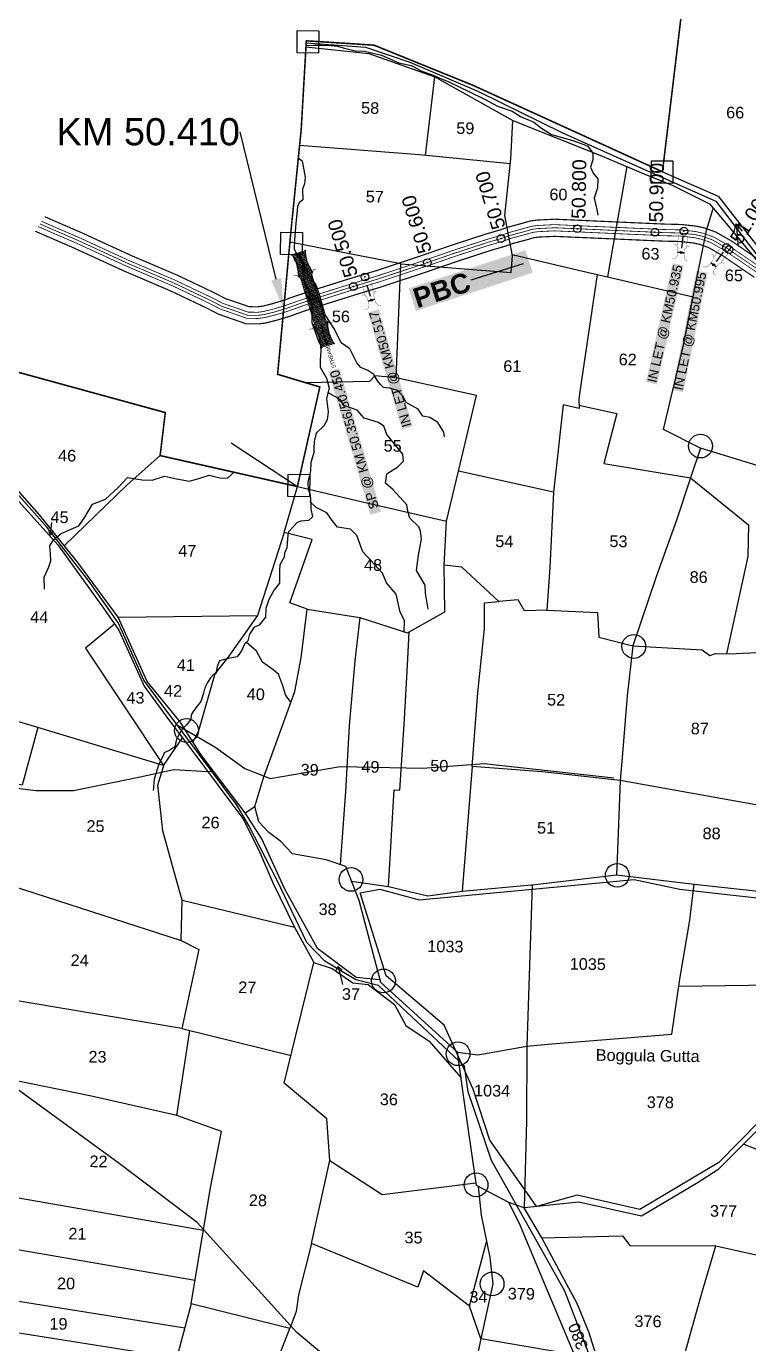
# Model space of a CAD drawing. Header units: inches. Extents: x 207447 to 213485, y 1587092 to 1593817.
# Drawn here: x 209547 to 210477, y 1591252 to 1592949 of the extents above; entities that cross this region are included whole.
import ezdxf
from ezdxf import colors
from ezdxf.entities.mleader import LeaderData, LeaderLine
from ezdxf.enums import TextEntityAlignment as Align
from ezdxf.math import Vec2, Vec3

# ---------------------------------------------------------------- set-up
doc = ezdxf.new("R2010")
doc.units = ezdxf.units.IN
doc.header["$LTSCALE"] = 15
doc.header["$MEASUREMENT"] = 0
doc.header["$PDMODE"] = 32
doc.header["$PDSIZE"] = 10
doc.linetypes.add('HIDDEN2', pattern=[0.1875, 0.125, -0.0625])
for name, color, linetype in [('BOUNDRY STONES', 240, 'Continuous'), ('CANAL1', 7, 'Continuous'), ('CSMark', 72, 'Continuous'), ('PAPER SIZE', 5, 'Continuous'), ('PLOTS', 7, 'Continuous'), ('PLOTS NO', 7, 'Continuous'), ('ROADS', 1, 'Continuous'), ('STREAMS', 4, 'Continuous'), ('STRUCTURE', 5, 'Continuous'), ('text2', 7, 'Continuous'), ('VILLAGE BOUNDRY', 5, 'Continuous'), ('VILLAGE STONES', 240, 'Continuous')]:
    doc.layers.add(name, color=color, linetype=linetype)
doc.styles.get("Standard").update_dxf_attribs({"font": 'arial.ttf'})
doc.dimstyles.get("Standard").update_dxf_attribs({"dimtxt": 0.18, "dimasz": 0.18, "dimexe": 0.18, "dimexo": 0.0625, "dimgap": 0.09, "dimtad": 0, "dimtih": 1, "dimtoh": 1, "dimdec": 4, "dimzin": 0, "dimdsep": 46, "dimtxsty": 'Standard', "dimcen": 0.09, "dimadec": 0, "dimazin": 0, "dimtfac": 1, "dimtdec": 4, "dimtofl": 0, "dimtmove": 0, "dimatfit": 3, "dimfxl": 1, "dimtolj": 1, "dimtzin": 0, "dimarcsym": 0})

# ---------------------------------------------------------------- blocks, each defined once
blk = doc.blocks.new('OT')
at = {"layer": 'STRUCTURE', "color": 190}
for points, const_width in [([(769775.2, 1706601.8), (769775.2, 1706597.8), (769769.2, 1706593.8), (769761.8, 1706593.8), (769754.4, 1706593.8), (769748.4, 1706597.8), (769748.4, 1706601.8)], 0.5), ([(769751.4, 1706595.8), (769729.4, 1706595.8)], 0.5), ([(769751.4, 1706579), (769729.4, 1706579)], 0.5), ([(769748.4, 1706573), (769748.4, 1706577), (769754.4, 1706581), (769761.8, 1706581), (769761.8, 1706581), (769761.8, 1706581), (769769.2, 1706581), (769775.2, 1706577), (769775.2, 1706573)], 0.5), ([(769761.8, 1706593.8), (769761.8, 1706581)], 2.5)]:
    blk.add_lwpolyline(points, dxfattribs=dict(at, const_width=const_width))
at = {"layer": 'STRUCTURE', "color": 0}
blk.add_circle((769761.8, 1706587.4), 1.87, dxfattribs=at)
blk.add_leader([(769732.6, 1706587.4), (769753.8, 1706587.4)], dimstyle='Standard', override={"dimasz": 10, "dimgap": 0.09, "dimtad": 0}, dxfattribs=at)
blk = doc.blocks.new('SP')
at = {"layer": 'STRUCTURE'}
h = blk.add_hatch(dxfattribs=at)
h.set_pattern_fill('DASH', color=256, scale=8, style=0)
edge = h.paths.add_edge_path()
edge.add_spline(control_points=[(769825.7, 1706742.1), (769825.3, 1706741.8), (769823.8, 1706740.8), (769820.9, 1706740.3), (769817, 1706739.7), (769811.4, 1706738.9), (769804, 1706739.7), (769798.4, 1706741), (769795.6, 1706741.6)], knot_values=[0, 0, 0, 0, 1.613557, 5.24513, 8.624976, 13.470124, 22.190216, 30.746377, 30.746377, 30.746377, 30.746377], degree=3, periodic=0)
edge.add_line((769795.6, 1706741.6), (769792.6, 1706739.6))
edge.add_line((769792.6, 1706739.6), (769732.6, 1706739.6))
edge.add_line((769732.6, 1706739.6), (769729.6, 1706741.6))
edge.add_spline(control_points=[(769729.6, 1706741.6), (769726.9, 1706740.9), (769721.3, 1706739.5), (769713.9, 1706738.5), (769708.3, 1706739.1), (769704.4, 1706739.6), (769701.5, 1706740), (769700, 1706741), (769699.5, 1706741.3)], knot_values=[0, 0, 0, 0, 8.556161, 17.276253, 22.121402, 25.501247, 29.13282, 30.746377, 30.746377, 30.746377, 30.746377], degree=3, periodic=0)
edge.add_line((769699.5, 1706741.3), (769699.5, 1706722.1))
edge.add_spline(control_points=[(769699.5, 1706722.1), (769700, 1706722.4), (769701.4, 1706723.4), (769704.3, 1706724), (769708.2, 1706724.5), (769713.8, 1706725.3), (769721.2, 1706724.5), (769726.8, 1706723.3), (769729.6, 1706722.6)], knot_values=[0, 0, 0, 0, 1.613557, 5.24513, 8.624976, 13.470124, 22.190216, 30.746377, 30.746377, 30.746377, 30.746377], degree=3, periodic=0)
edge.add_line((769729.6, 1706722.6), (769732.6, 1706724.6))
edge.add_line((769732.6, 1706724.6), (769792.6, 1706724.6))
edge.add_line((769792.6, 1706724.6), (769795.6, 1706722.6))
edge.add_spline(control_points=[(769795.6, 1706722.6), (769798.4, 1706723.3), (769803.9, 1706724.8), (769811.3, 1706725.8), (769817, 1706725.1), (769820.9, 1706724.7), (769823.8, 1706724.2), (769825.2, 1706723.3), (769825.7, 1706723)], knot_values=[0, 0, 0, 0, 8.556161, 17.276253, 22.121402, 25.501247, 29.13282, 30.746377, 30.746377, 30.746377, 30.746377], degree=3, periodic=0)
edge.add_line((769825.7, 1706723), (769825.7, 1706742.1))
h.paths.add_polyline_path([(769764.2, 1706732.1, -1), (769761.1, 1706732.1, -1)], flags=0)
h.paths.add_polyline_path([(769761.1, 1706732.1, 1), (769764.2, 1706732.1, 1)], flags=16)
at = {"layer": 'STRUCTURE', "const_width": 0.628}
for points in [[(769726.6, 1706747.6), (769726.6, 1706743.6), (769732.6, 1706739.6), (769792.6, 1706739.6), (769798.6, 1706743.6), (769798.6, 1706747.6)], [(769726.6, 1706716.6), (769726.6, 1706720.6), (769732.6, 1706724.6), (769792.6, 1706724.6), (769798.6, 1706720.6), (769798.6, 1706716.6)]]:
    blk.add_lwpolyline(points, dxfattribs=at)
at = {"layer": 'STRUCTURE', "color": 3}
blk.add_lwpolyline([(769732.6, 1706724.6), (769792.6, 1706724.6)], dxfattribs=at)
blk.add_lwpolyline([(769732.6, 1706724.6), (769792.6, 1706724.6)], dxfattribs=at)
at = {"layer": 'STRUCTURE', "color": 0}
blk.add_circle((769762.6, 1706732.1), 1.55, dxfattribs=at)
at = {"layer": 'STRUCTURE'}
for points in [[(769699.5, 1706741.3), (769700.9, 1706740.5), (769704.4, 1706739.6), (769707.8, 1706739.2), (769712.6, 1706738.8), (769721.3, 1706739.7), (769729.6, 1706741.6)], [(769825.7, 1706742.1), (769824.3, 1706741.3), (769820.8, 1706740.3), (769817.5, 1706739.8), (769812.7, 1706739.2), (769804, 1706739.9), (769795.6, 1706741.6)], [(769699.5, 1706722.1), (769700.9, 1706723), (769704.4, 1706724), (769707.7, 1706724.5), (769712.5, 1706725), (769721.2, 1706724.4), (769729.6, 1706722.6)], [(769825.7, 1706723), (769824.3, 1706723.8), (769820.8, 1706724.7), (769817.4, 1706725.1), (769812.6, 1706725.5), (769803.9, 1706724.6), (769795.6, 1706722.6)]]:
    blk.add_spline(points, degree=3, dxfattribs=at)
at = {"layer": 'STRUCTURE', "color": 0}
blk.add_text('STREAM', height=5, dxfattribs=at).set_placement((769684.3, 1706732.1), align=Align.MIDDLE_CENTER)
for points in [[(769727.4, 1706732.1), (769700.8, 1706732.1)], [(769824.4, 1706732.1), (769800.5, 1706732.1)]]:
    blk.add_leader(points, dimstyle='Standard', override={"dimasz": 10, "dimgap": 0.09, "dimtad": 0}, dxfattribs=at)
blk = doc.blocks.new('PBC')
at = {"layer": 'STRUCTURE', "color": 5, "insert": (13.6, 8.7), "char_height": 30, "width": 181.057, "attachment_point": 1, "rotation": 325.6347, "bg_fill": 1, "box_fill_scale": 1.1, "bg_fill_color": 7, "bg_fill_true_color": 16777215, "bg_fill_transparency": 0}
blk.add_mtext('{\\fArial|b1|i0|c0|p34;\\C256;PBC}', dxfattribs=at)
at = {"layer": 'PAPER SIZE'}
blk.add_leader([(148.6, -102.5), (80.6, -54.7)], dimstyle='Standard', override={"dimasz": 40, "dimgap": 0.09, "dimtad": 0, "dimtfill": 2, "dimtfillclr": 5}, dxfattribs=at)

msp = doc.modelspace()

# ---------------------------------------------------------------- linework, layer by layer
at = {"layer": 'BOUNDRY STONES', "color": 1}
for points in [[(209895.9, 1592943.3), (209923.7, 1592942.9), (209923.3, 1592914.1), (209895.6, 1592914.5)], [(210352.2, 1592775.7), (210379.9, 1592775.4), (210379.6, 1592746.6), (210351.8, 1592746.9)], [(209874.8, 1592683.8), (209902.6, 1592683.4), (209902.2, 1592654.6), (209874.4, 1592654.9)], [(209884.1, 1592372), (209911.9, 1592371.6), (209911.5, 1592342.8), (209883.8, 1592343.2)]]:
    msp.add_lwpolyline(points, close=True, dxfattribs=at)
for centre in [(210415.4, 1592408.1), (210329.4, 1592150), (209753.1, 1592041.8), (209965.1, 1591849.9), (210308.2, 1591855.2), (210006.9, 1591719.1), (210103, 1591625.3), (210126.2, 1591456.5), (210146.9, 1591328.8)]:
    msp.add_circle(centre, 15.3, dxfattribs=at)
at = {"layer": 'CANAL1', "color": 1, "linetype": 'HIDDEN2', "ltscale": 4, "const_width": 1}
msp.add_lwpolyline([(209564.2, 1592694.3), (209613.2, 1592673.1), (209677.2, 1592643.6), (209736.7, 1592618.3), (209770.2, 1592602.3), (209775.5, 1592599.8), (209784.7, 1592595.4), (209798.6, 1592588.2), (209822.3, 1592580), (209831.7, 1592576.7), (209831.9, 1592576.7), (209845.1, 1592576.5), (209852.9, 1592577.5), (209866.5, 1592580.9), (209881.7, 1592585.4), (209898.3, 1592591.4), (209911.3, 1592595.7), (209924.8, 1592600.1), (209964.8, 1592612.7), (210000.6, 1592623.6), (210059.2, 1592643), (210097.9, 1592656.4), (210141.6, 1592670.6), (210160.4, 1592676), (210170, 1592679.5), (210189.2, 1592684.6), (210198.7, 1592687.4), (210206.8, 1592688.4), (210207.5, 1592688.4), (210227.3, 1592689.4), (210287.7, 1592686.7), (210368.9, 1592683.1), (210389.6, 1592682.6), (210400.9, 1592681.4), (210408.5, 1592680.6), (210417.3, 1592678.6), (210430.6, 1592673.8), (210449.7, 1592662.9), (210491, 1592634.6)], dxfattribs=at)
at = {"layer": 'CANAL1', "color": 5, "ltscale": 4, "const_width": 1}
for points in [[(209566.5, 1592697.6), (209614.8, 1592676.7), (209678.8, 1592647.3), (209738.3, 1592621.9), (209771.9, 1592605.9), (209777.2, 1592603.4), (209786.5, 1592599), (209800.2, 1592591.9), (209823.6, 1592583.8), (209832.4, 1592580.7), (209844.9, 1592580.5), (209852.2, 1592581.5), (209865.5, 1592584.8), (209880.4, 1592589.2), (209897, 1592595.1), (209910, 1592599.5), (209923.6, 1592603.9), (209963.6, 1592616.5), (209999.3, 1592627.4), (210057.9, 1592646.8), (210096.6, 1592660.2), (210140.4, 1592674.4), (210159.2, 1592679.8), (210168.9, 1592683.3), (210188.1, 1592688.5), (210197.9, 1592691.3), (210206.6, 1592692.4), (210207.5, 1592692.4), (210227.3, 1592693.4), (210287.9, 1592690.7), (210369.1, 1592687.1), (210389.9, 1592686.6), (210401.4, 1592685.4), (210409.2, 1592684.5), (210418.5, 1592682.4), (210432.3, 1592677.5), (210451.8, 1592666.3), (210493.3, 1592637.9)], [(209561.9, 1592690.9), (209611.5, 1592669.4), (209675.6, 1592640), (209735, 1592614.6), (209768.5, 1592598.7), (209773.8, 1592596.2), (209782.9, 1592591.8), (209797, 1592584.5), (209820.9, 1592576.3), (209831, 1592572.7), (209831.9, 1592572.7), (209845.4, 1592572.5), (209853.7, 1592573.6), (209867.6, 1592577.1), (209882.9, 1592581.6), (209899.6, 1592587.6), (209912.5, 1592592), (209926.1, 1592596.3), (209965.9, 1592608.9), (210001.8, 1592619.7), (210060.4, 1592639.2), (210099.2, 1592652.6), (210142.7, 1592666.8), (210161.6, 1592672.2), (210171.2, 1592675.7), (210190.2, 1592680.8), (210199.5, 1592683.5), (210207, 1592684.4), (210207.6, 1592684.4), (210227.3, 1592685.4), (210287.5, 1592682.7), (210368.8, 1592679.1), (210389.3, 1592678.7), (210400.5, 1592677.4), (210407.8, 1592676.6), (210416.2, 1592674.7), (210428.9, 1592670.2), (210447.6, 1592659.5), (210488.8, 1592631.3)]]:
    msp.add_lwpolyline(points, dxfattribs=at)
at = {"layer": 'CANAL1', "color": 200, "ltscale": 4, "const_width": 1.5}
for points in [[(209570.4, 1592703.6), (209617.7, 1592683.1), (209681.7, 1592653.7), (209741.2, 1592628.3), (209774.9, 1592612.3), (209789.6, 1592605.3), (209802.9, 1592598.3), (209825.9, 1592590.4), (209833.7, 1592587.7), (209844.5, 1592587.5), (209850.9, 1592588.3), (209863.6, 1592591.5), (209878.2, 1592595.9), (209894.7, 1592601.8), (209907.8, 1592606.2), (209921.5, 1592610.6), (209961.5, 1592623.2), (209997.2, 1592634), (210055.6, 1592653.4), (210094.4, 1592666.8), (210138.3, 1592681.1), (210157, 1592686.5), (210166.8, 1592690), (210186.2, 1592695.2), (210196.5, 1592698.2), (210206.2, 1592699.4), (210207.3, 1592699.4), (210227.3, 1592700.4), (210288.2, 1592697.7), (210369.3, 1592694.1), (210390.3, 1592693.6), (210402.1, 1592692.3), (210410.3, 1592691.4), (210420.4, 1592689.2), (210435.2, 1592683.8), (210455.5, 1592672.2), (210497.2, 1592643.7)], [(209558, 1592685), (209608.7, 1592663), (209672.8, 1592633.6), (209732.2, 1592608.2), (209765.5, 1592592.4), (209779.8, 1592585.6), (209794.2, 1592578.1), (209818.6, 1592569.6), (209829.8, 1592565.7), (209831.8, 1592565.7), (209845.8, 1592565.5), (209855, 1592566.7), (209869.4, 1592570.3), (209885.1, 1592574.9), (209901.9, 1592581), (209914.7, 1592585.3), (209928.2, 1592589.7), (209968, 1592602.2), (210003.9, 1592613.1), (210062.7, 1592632.6), (210101.4, 1592645.9), (210144.8, 1592660.1), (210163.8, 1592665.6), (210173.3, 1592669), (210192.1, 1592674), (210200.9, 1592676.6), (210207.4, 1592677.4), (210207.7, 1592677.4), (210227.3, 1592678.3), (210287.2, 1592675.7), (210368.6, 1592672.1), (210388.9, 1592671.7), (210399.7, 1592670.5), (210406.7, 1592669.7), (210414.3, 1592668), (210425.9, 1592663.8), (210443.8, 1592653.5), (210484.8, 1592625.5)]]:
    msp.add_lwpolyline(points, dxfattribs=at)
at = {"layer": 'PLOTS'}
for points in [[(210366.4, 1592761.5), (210438.1, 1592730.1), (210489.1, 1592664.8), (210496, 1592697.5), (210521.1, 1592796.9), (210544.8, 1592903.5), (210556.3, 1592946.4)], [(209907, 1592922.3), (209988.1, 1592914), (210073.2, 1592883.9), (210173.7, 1592827.4), (210285.5, 1592782.9), (210346.8, 1592757.2), (210377.9, 1592744.6), (210426.9, 1592720.1), (210450.6, 1592692.2), (210496.3, 1592637.4), (210595.7, 1592575.9), (210650.6, 1592527.1), (210690.3, 1592492.1), (210668.9, 1592468.6), (210754.9, 1592444.1), (210832.5, 1592426.4), (210909.9, 1592393.9), (210986.2, 1592357.6), (211058.5, 1592317.7), (211155, 1592259), (211210.2, 1592219.4), (211322.6, 1592152.2), (211447.1, 1592070.7)], [(210061, 1592782.5), (210073.2, 1592883.9)], [(210029.1, 1592643.1), (210171.6, 1592631.8), (210173.2, 1592653.2), (210163.5, 1592705.3), (210171.1, 1592778.3), (210173.7, 1592827.4)], [(210170.4, 1592771.8), (210052.7, 1592783.3), (209898.8, 1592795.3)], [(210320.4, 1592768.3), (210295.4, 1592626)], [(210172.9, 1592654.9), (210258.4, 1592634.6), (210282.3, 1592629), (210295.4, 1592626), (210405.8, 1592600.6), (210423.3, 1592685.8), (210431.9, 1592714.2)], [(210023.4, 1592496.1), (210029.1, 1592643.1), (209886.4, 1592670.9)], [(210282.3, 1592629), (210262.1, 1592493.1), (210260.3, 1592481.1), (210258.5, 1592469), (210258.9, 1592456.5), (210238.6, 1592461.3), (210225.9, 1592348.8), (210103.4, 1592375.9)], [(210567.5, 1592402.7), (210515.2, 1592375.1), (210415.2, 1592405.6), (210367.7, 1592429.4), (210379.8, 1592480.2), (210393.5, 1592538), (210405.8, 1592600.6)], [(210293, 1591198.4), (210271.9, 1591266), (210255.9, 1591304.5), (210243.3, 1591328.2), (210211, 1591388.4), (210188, 1591427), (210168.5, 1591433.6), (210126.6, 1591455.6), (210110.1, 1591571.5), (210102.1, 1591627.2), (210003.3, 1591717.1), (209975.7, 1591822.7), (209958.5, 1591866.7), (209933.1, 1591875.3), (209889.7, 1591883), (209874.6, 1591898.8), (209859.1, 1591910.4), (209846.3, 1591924), (209841.2, 1591943.7), (209852.3, 1591980.8), (209892.6, 1592092.1), (209900.9, 1592135.2), (209908.6, 1592198.2), (209886.4, 1592206.2), (209915.2, 1592287.7), (209878.8, 1592296.6), (209896, 1592356), (209980, 1592336.5), (210088.1, 1592311.5), (210103.4, 1592375.9), (210126.6, 1592473.1), (210023.4, 1592496.1), (209995.6, 1592498.5), (209988.9, 1592491.2), (209906.5, 1592489.8)], [(210217.5, 1592196.9), (210282.7, 1592193.9), (210284.5, 1592161.9), (210328.2, 1592150.7), (210417.7, 1592145.7), (210427.3, 1592138.4), (210434.7, 1592140.9), (210452.2, 1592140.4), (210585.5, 1592147.1), (210599.8, 1592240.5), (210605.6, 1592277.9), (210603.5, 1592331.8), (210567.5, 1592402.7), (210587.5, 1592443.8), (210662, 1592436.3), (210668.9, 1592468.6)], [(210258.8, 1592460.7), (210307.4, 1592449.9), (210290.7, 1592385.5), (210402.5, 1592367.2), (210477.4, 1592306.7), (210476.2, 1592265.9), (210448.8, 1592140.5)], [(209452.5, 1592415.5), (209509.9, 1592366.4), (209587.3, 1592281.1), (209646.3, 1592199.2), (209665.8, 1592171.1), (209698.4, 1592098.9), (209730.1, 1592055.9), (209760.1, 1592016.2), (209809, 1591950.6), (209825.7, 1591928.2), (209846.5, 1591887.4), (209864.9, 1591844.8), (209892.4, 1591788.4), (209917.3, 1591742.8)], [(209828.5, 1591935.6), (209771.6, 1592011), (209744.8, 1592052.7), (209702.4, 1592104.7), (209665.2, 1592187.9), (209613.3, 1592258.3), (209563.5, 1592319.4), (209515.8, 1592374.2), (209464, 1592416.1)], [(210415.2, 1592405.6), (210402.5, 1592367.2), (210384.5, 1592312.5), (210358.3, 1592239.7), (210328.2, 1592150.7), (210321.1, 1592086.5), (210315, 1592012.3), (210312.1, 1591977.3), (210308.6, 1591887.7), (210307.3, 1591855.7), (210407.1, 1591843.9), (210552.8, 1591828), (210641.1, 1591787.2), (210646.6, 1591817.8), (210842.6, 1591820.1)], [(210225.9, 1592348.8), (210221.4, 1592251.9), (210217.5, 1592196.9), (210188.7, 1592195.7), (210180.5, 1592210), (210155.4, 1592207.8), (210107.8, 1592252.3), (210085.1, 1592254.8), (210088.1, 1592311.5)], [(209878.8, 1592296.6), (209844.7, 1592189.8), (209806.5, 1592135.6), (209789.8, 1592114.8), (209768.7, 1592041.5), (209761.4, 1592026.7)], [(209908.6, 1592198.2), (209976.4, 1592187.5), (210038, 1592167.6), (210085.9, 1592194.6), (210085.1, 1592254.8)], [(210486.5, 1591946.2), (210312.1, 1591977.3), (210211.5, 1591988.4), (210121, 1591995.4), (210128.3, 1592090.3), (210137.1, 1592173.3), (210137.1, 1592206.3), (210155.4, 1592207.8)], [(209665.2, 1592187.9), (209844.7, 1592189.8)], [(209976.4, 1592187.5), (209970, 1592131.6), (209962.6, 1592047.9), (209957.8, 1591963.2), (209951.3, 1591869.2)], [(209660.5, 1592178.8), (209623.1, 1592147.9), (209723.5, 1591996.6), (209748.1, 1592032.2)], [(210013.2, 1591840.8), (210020.8, 1591965.4), (210028.2, 1591965), (210033.6, 1592049.3), (210037.8, 1592125.6), (210040.2, 1592168.8)], [(209723.5, 1591996.6), (209561.6, 1592045.4), (209521.1, 1592057.6), (209486.5, 1592102.4), (209467.6, 1592108.2), (209428, 1592094.4), (209280.1, 1592130.9), (209241.1, 1592138.5), (209226.6, 1592164.1)], [(209561.6, 1592045.4), (209541.4, 1591971.2), (209478, 1591982.9)], [(209508.1, 1591847.3), (209543.2, 1591836.9), (209746.1, 1591771.4), (209747.6, 1591823.1), (209739.4, 1591852.1), (209722.5, 1591912.4), (209716.2, 1591971.4), (209723.8, 1591996.6)], [(210121, 1591995.4), (210108.3, 1591834.7)], [(210002.4, 1591720.5), (209971.9, 1591723.7), (209921.8, 1591761.1), (209879.3, 1591838), (209850.2, 1591902), (209828.5, 1591935.6), (209841.3, 1591943.9)], [(209747.2, 1591657.9), (209545.1, 1591691.7), (209529.6, 1591694.5), (209476.3, 1591710.3), (209388.2, 1591724.6), (209405.3, 1591810.7), (209413.9, 1591872.7)], [(209965.9, 1591847.8), (210013.2, 1591840.8), (210064.2, 1591828.8), (210108.3, 1591834.7), (210202.3, 1591843.4), (210307.3, 1591855.7)], [(210102.1, 1591627.2), (210128.6, 1591624.1), (210191.6, 1591634.9), (210223.8, 1591638.3), (210314.9, 1591645.6), (210378.6, 1591650.7), (210388.9, 1591721.3), (210401.7, 1591797.3), (210407.3, 1591843.8)], [(210198.6, 1591843.1), (210191.6, 1591634.9), (210191.1, 1591539), (210188, 1591427)], [(209747.6, 1591823.1), (209892.4, 1591788.4)], [(210387.7, 1591712.6), (210658.6, 1591716.3), (210641.1, 1591787.2)], [(209746.1, 1591771.4), (209769.2, 1591759.7), (209747.2, 1591657.9), (209887.8, 1591623.2)], [(209937.9, 1591487.8), (209934.1, 1591541.7), (209879, 1591587.4), (209893.7, 1591647), (209917.3, 1591742.8), (209940.6, 1591735.2), (209967.5, 1591716.8), (209987.4, 1591714.7), (210021.1, 1591688.8), (210035.6, 1591661.8), (210065.9, 1591641.4), (210106.8, 1591594.7)], [(210658.6, 1591716.3), (210664.4, 1591695), (210662.9, 1591654.2), (210664.6, 1591557.6), (210666.5, 1591448.4), (210666.7, 1591441.9), (210570.1, 1591458.6), (210539.8, 1591462.1), (210539.3, 1591481.3), (210470.8, 1591508.8), (210531.4, 1591569.2), (210598.7, 1591611.5), (210662.9, 1591654.2)], [(209740.7, 1591545.6), (209630.9, 1591570.9), (209512.4, 1591594.7), (209530.5, 1591694.4)], [(209759.2, 1591303), (209783.4, 1591450.5), (209798.4, 1591525.3), (209740.7, 1591545.6), (209757.3, 1591655.5)], [(210470.8, 1591508.8), (210437.6, 1591475.8), (210412.3, 1591459.4), (210339.3, 1591416), (210258.7, 1591434.1), (210188, 1591427)], [(209914.2, 1591380.7), (209937.9, 1591487.8), (210005.2, 1591444.1), (210126.1, 1591459.1)], [(210128.9, 1591454.4), (210132.7, 1591417.6), (210143.8, 1591362.7), (210147.8, 1591328.9), (210132.3, 1591257.9), (210123.5, 1591215.9), (210112.2, 1591170.5), (210105.1, 1591134.7), (210201.1, 1591088.6), (210220.5, 1591135.1), (210291.1, 1591101.9), (210377, 1591024.8)], [(210211, 1591388.4), (210314.8, 1591390.6), (210324.2, 1591378.3), (210435.3, 1591377.8), (210514.4, 1591360.2), (210531.8, 1591432.4), (210561.5, 1591435.5), (210567.3, 1591458.9)], [(209482, 1591449.1), (209774.8, 1591398)], [(210517.4, 1590917.2), (210505.8, 1590929.2), (210497.1, 1590938.2), (210436.6, 1590980), (210377, 1591024.8), (210389.8, 1591049.4), (210345.9, 1591103.4), (210296.3, 1591155.8), (210282.4, 1591186.6), (210253.1, 1591237.4), (210220.1, 1591316.2), (210181.8, 1591407.6), (210168.5, 1591433.6)], [(209764.2, 1591333.4), (209467.7, 1591384.4)], [(210117.8, 1591300), (210058.4, 1591345.5), (210051.2, 1591324.5), (209914.2, 1591380.7), (209897.5, 1591314.7), (209894.6, 1591293.4), (209886.4, 1591271.4)], [(210253.1, 1591237.4), (210132.3, 1591257.9), (210117.8, 1591300), (210139.7, 1591382.9)], [(210378.5, 1591179.1), (210418.1, 1591319.9), (210435.3, 1591377.8)], [(209453.5, 1591320), (209750.9, 1591272.4)], [(209858.5, 1591200.2), (209886.4, 1591271.4), (209759.2, 1591303), (209729.7, 1591194.1)], [(209444.7, 1591280.3), (209740.4, 1591233.6)]]:
    msp.add_lwpolyline(points, dxfattribs=at)
at = {"layer": 'PLOTS NO'}
for points in [[(210459.1, 1592686), (210461.5, 1592694.4), (210469.3, 1592685)], [(210461.5, 1592694.4), (210464.1, 1592665.2)], [(209577.8, 1592293.7), (209579.4, 1592309.9)], [(209575.4, 1592298.5), (209577.8, 1592293.7), (209580.6, 1592297)], [(209945.9, 1591732.8), (209948.5, 1591737.9), (209953.8, 1591732.9)], [(209948.5, 1591737.9), (209954.2, 1591714.7)]]:
    msp.add_lwpolyline(points, dxfattribs=at)
at = {"layer": 'ROADS', "color": 1}
for points in [[(209907.3, 1592927.5), (209983.8, 1592922.2), (210041, 1592902.8), (210129.3, 1592865), (210236.6, 1592812.2), (210328, 1592771.4), (210435.2, 1592723.5), (210477.9, 1592668), (210500.9, 1592638), (210591.4, 1592586.3), (210685.1, 1592507.2), (210786.8, 1592442.7), (210849.8, 1592423.3), (210922.6, 1592392.1), (211049.7, 1592327.6), (211138.5, 1592273.6), (211234.7, 1592209), (211373.9, 1592125.1), (211448, 1592073.9)], [(210279.8, 1591217.6), (210240.6, 1591319.4), (210183.4, 1591421.4), (210146, 1591487.9), (210116, 1591576.4), (210111.3, 1591609.2), (210037.1, 1591678.8), (210000.4, 1591713.2), (209971.1, 1591720.5), (209931.4, 1591744.6), (209908.2, 1591768.6), (209869.8, 1591848.7), (209833.6, 1591919.4), (209817.6, 1591946.4), (209753.6, 1592032.2), (209712.8, 1592086.7), (209698.1, 1592106.4), (209665.3, 1592179.9), (209627.7, 1592233.8), (209573.4, 1592303.1), (209513.8, 1592370.5), (209457.6, 1592415.8)], [(209741.4, 1592048.5), (209789.5, 1592020.5), (209828.1, 1591992.7), (209860.9, 1591979.8), (209951.3, 1591995.2), (210057.7, 1591993.3), (210136.7, 1591999.1), (210303.7, 1591980.7)], [(209180.4, 1592038.7), (209258.7, 1591999.5), (209345.8, 1591977.2), (209392.1, 1591985.1), (209559.4, 1591964.5), (209607.3, 1591964.5), (209693.2, 1591982.1), (209736.9, 1591991.7), (209780.4, 1591989), (209785.6, 1591989.3)], [(210520.5, 1590934.9), (210465.4, 1590950.3), (210355.2, 1590990.7), (210266, 1591016.9), (210194.7, 1591085), (210021, 1591168.6), (209965, 1591207.9), (209895.2, 1591266.1), (209766.8, 1591407.8), (209666.2, 1591483.9), (209528.4, 1591584.5), (209446, 1591671.4), (209365.6, 1591756.2), (209319.8, 1591824.7), (209240.4, 1591906.8), (209172.2, 1591941), (209148.5, 1591949.2)], [(209976.8, 1591832.8), (210002.2, 1591837.4), (210053, 1591823.5), (210225.8, 1591839.9), (210330.1, 1591849.8), (210388.8, 1591837.5), (210549.6, 1591819.5), (210632, 1591783.3), (210654.1, 1591708), (210658.7, 1591681.6), (210651.7, 1591658.7), (210625.1, 1591633.6), (210516.5, 1591563.8), (210439, 1591485.4), (210337.2, 1591424.7), (210256.6, 1591443.2), (210204.3, 1591428.6), (210192.3, 1591445.4), (210144, 1591514.2), (210122.3, 1591579.9), (210085.1, 1591662.1), (210010.3, 1591725.7), (209976.8, 1591832.8)]]:
    msp.add_lwpolyline(points, dxfattribs=at)
at = {"layer": 'STREAMS', "color": 4}
for points in [[(209907.3, 1592924), (209917.1, 1592924.5), (209927.9, 1592924.4), (209938.8, 1592924.2), (209947.8, 1592923.3), (209955, 1592921.1), (209970.4, 1592917.2), (209982.5, 1592917), (210004.4, 1592911.5), (210026.9, 1592902), (210042.7, 1592898.5), (210056.3, 1592890.9), (210069, 1592886.8), (210081.6, 1592881.4), (210091.2, 1592877.2), (210117.9, 1592864.4), (210137.1, 1592855.2), (210154, 1592846.2), (210172.7, 1592839.7), (210183.4, 1592832.6), (210200.7, 1592825.5), (210210.4, 1592817.7), (210223.6, 1592809.3), (210251.1, 1592801.9), (210269.9, 1592794.8), (210276.6, 1592785.5), (210276.7, 1592776.9), (210273.8, 1592767.4), (210277, 1592759.9), (210283.2, 1592752.2), (210282.5, 1592740.6), (210278.2, 1592727.4), (210281.7, 1592712.9), (210283, 1592705.4)], [(209896.9, 1592779.4), (209902.2, 1592775.7), (209906, 1592754.4), (209905.1, 1592746), (209902.4, 1592738.9), (209903.2, 1592725.3), (209898.1, 1592721.4), (209896.1, 1592716.8), (209895.6, 1592712), (209894.9, 1592703.2), (209894, 1592695.3), (209892.1, 1592673.5), (209891.8, 1592662.3), (209895.1, 1592654.8), (209901.6, 1592644.3), (209905.3, 1592618.2), (209911.8, 1592606), (209914.5, 1592587), (209914.6, 1592567.2), (209923.7, 1592542.1), (209926.7, 1592537.4), (209925.2, 1592518.5), (209925.3, 1592509.8), (209933.4, 1592495.8), (209936.9, 1592482.9), (209933.3, 1592469.4), (209935.5, 1592452.1), (209934.4, 1592441.8), (209930, 1592434.2), (209920.4, 1592424.7), (209917.4, 1592413.9), (209917.3, 1592405.2), (209917.3, 1592399.7), (209915.2, 1592392.5), (209913.1, 1592387.1), (209912.9, 1592375.7), (209909.7, 1592364), (209909.5, 1592360.8), (209910, 1592352.5), (209912.3, 1592345.3), (209913.4, 1592332.9), (209913.3, 1592327.5), (209915.4, 1592316.8), (209910.5, 1592312.1), (209900.4, 1592311.4), (209895.5, 1592309.5), (209891.8, 1592305.3), (209884.5, 1592297.5), (209883.6, 1592293.9), (209882.2, 1592277), (209879.5, 1592270), (209878.8, 1592265.2), (209873.2, 1592255), (209872.9, 1592247.8), (209872.9, 1592231.4), (209865.9, 1592222.8), (209859.3, 1592210.3), (209855.5, 1592198.9), (209854.8, 1592187.6), (209846.6, 1592177.6), (209840.4, 1592174.9), (209834.3, 1592165.9), (209832.1, 1592157.3), (209828.1, 1592153.7), (209823.9, 1592144.5), (209818.5, 1592136.5), (209806.8, 1592134.4), (209795.7, 1592131.7), (209792.6, 1592124.3), (209790.8, 1592114.7), (209788.2, 1592114.3), (209783.9, 1592109.7), (209780.2, 1592103.7), (209776.7, 1592096.5), (209774.9, 1592089.8), (209771.4, 1592078.9), (209766.9, 1592073.1), (209762.5, 1592067.3), (209759.5, 1592062.9), (209758.4, 1592055.3), (209753, 1592048.9), (209747.3, 1592042.4), (209740.3, 1592030.4), (209738.1, 1592020.9), (209731.8, 1592016.2), (209724.5, 1592012.8), (209723.2, 1592009), (209717.6, 1591998.4), (209711.5, 1591979.2), (209710.3, 1591964.5)], [(210085.7, 1592420.2), (210084.8, 1592426.1), (210076.8, 1592438.6), (210066.6, 1592445), (210057.7, 1592446.7), (210051.5, 1592455.5), (210044.1, 1592459.8), (210036.2, 1592464.1), (210032.2, 1592471.9), (210025.5, 1592479.6), (210014.7, 1592482.6), (210006.8, 1592483.7), (210003.1, 1592487.5), (209999.4, 1592492.1), (209994.3, 1592500.5), (209986.7, 1592505.3), (209977.8, 1592509.4), (209972.4, 1592515.2), (209963.4, 1592533.5), (209952.5, 1592541.2), (209943.9, 1592558.7), (209931.8, 1592577.2), (209925, 1592601.8), (209920, 1592615.9), (209908.3, 1592632), (209903.1, 1592646.8), (209895.3, 1592653.1)], [(210064.3, 1592198.1), (210060.9, 1592218.8), (210060.7, 1592229.1), (210049.6, 1592247.9), (210052.1, 1592267.5), (210056.1, 1592288.7), (210054.7, 1592298.7), (210052.6, 1592304.2), (210041, 1592315.4), (210038.1, 1592324.4), (210037.1, 1592332.4), (210019.1, 1592352), (210009.5, 1592360.5), (210011.4, 1592372.3), (210025.6, 1592381.4), (210032.9, 1592388.7), (210031.9, 1592397.9), (210011.4, 1592423.2), (210007.3, 1592433.6), (210000.4, 1592438.3), (209982.1, 1592444.3), (209972.9, 1592454.2), (209955.9, 1592460.5), (209950.9, 1592468.3), (209935.2, 1592477)], [(209570, 1592224), (209569.9, 1592239.1), (209575.6, 1592252.6), (209578.4, 1592260.1), (209577.8, 1592269.2), (209577.2, 1592279.6), (209581.6, 1592287.4), (209591.8, 1592295.6), (209614.3, 1592305.3), (209622.2, 1592316.6), (209631.9, 1592333.1), (209648.7, 1592339.9), (209665, 1592354.7), (209677, 1592367.5), (209695.9, 1592364.6), (209708.9, 1592364.4), (209724.6, 1592369.4), (209740.1, 1592366.1), (209756.9, 1592363.1), (209770.2, 1592366.8), (209782.3, 1592370.8), (209796.1, 1592367.4), (209806.1, 1592366.8), (209815, 1592375)], [(210033.6, 1592168), (210034.2, 1592183.3), (210028.4, 1592194.2), (210023.3, 1592217.2), (210010.8, 1592231.8), (210005.6, 1592244.4), (209980.4, 1592271.7), (209972.6, 1592292.9), (209964.4, 1592301.1), (209947.5, 1592303.8), (209940.7, 1592312.2), (209934, 1592322.2), (209920, 1592329), (209912.1, 1592336.9)], [(209888.1, 1592077.8), (209881.3, 1592086.9), (209876.8, 1592100.4), (209871.8, 1592114.5), (209863.1, 1592121), (209851, 1592129.9), (209843.2, 1592144), (209830.2, 1592155.6)]]:
    msp.add_lwpolyline(points, dxfattribs=at)
at = {"layer": 'text2', "color": 2}
msp.add_lwpolyline([(209810.5, 1592412.5), (209896, 1592356)], dxfattribs=at)
at = {"layer": 'text2', "color": 3, "linetype": 'Continuous'}
for p in [(210256.7, 1592688.1), (210158.5, 1592675.5), (210356.7, 1592683.6), (210452.1, 1592661.2), (210063.4, 1592644.5), (209968.2, 1592613.8)]:
    msp.add_point(p, dxfattribs=at)
at = {"layer": 'text2'}
for p in [(210394, 1592685, 72), (210449, 1592664, 73), (209983, 1592626, 71), (209916.2, 1592597.3)]:
    msp.add_point(p, dxfattribs=at)
at = {"layer": 'VILLAGE BOUNDRY'}
msp.add_lwpolyline([(209509.4, 1592510.6, 2, 2, 0), (209725.8, 1592451.3, 2, 2, 0), (209719.1, 1592395.9, 2, 2, 0), (209896, 1592356, 2, 2, 0), (209924.9, 1592484.3, 2, 2, 0), (209870.5, 1592500.6, 2, 2, 0), (209887.5, 1592683.2, 2, 2, 0), (209900.9, 1592816, 2, 2, 0), (209907.5, 1592930.2, 2, 2, 0), (209994.7, 1592924.6, 2, 2, 0), (210121.5, 1592873.2, 2, 2, 0), (210252.5, 1592813.5, 2, 2, 0), (210366.4, 1592761.5, 2, 2, 0), (210382.9, 1592898.9, 2, 2, 0), (210393.9, 1592990.8, 2, 2, 0)], format="xyseb", dxfattribs=at)
at = {"layer": 'VILLAGE BOUNDRY', "color": 6}
msp.add_lwpolyline([(209595.7, 1592279.9), (209676.7, 1592358.4), (209719.1, 1592395.9)], dxfattribs=at)

# ---------------------------------------------------------------- block references
at = {"layer": 'PAPER SIZE', "xscale": 0.8462821489596813, "yscale": 0.8462821489596813, "zscale": 0.8462821489596813, "rotation": 52.43327026938917}
msp.add_blockref('PBC', (210041.3, 1592596.1), dxfattribs=at)
at = {"layer": 'STRUCTURE', "color": 0, "xscale": 0.7, "yscale": 0.7, "zscale": 0.7}
for p, rotation in [((-911029.2, 2270783.8, 72), 263.1164099176767), ((-411510.6, 2746168.4, 73), 232.6099648118131), ((-1087658.1, 1775743.8, 71), 286.2443570984448)]:
    msp.add_blockref('OT', p, dxfattribs=dict(at, rotation=rotation))
at = {"layer": 'STRUCTURE', "color": 0, "rotation": 107.0046642233676}
msp.add_blockref('SP', (2067148.3, 1355621.1), dxfattribs=at)

# ---------------------------------------------------------------- texts
at = {"layer": 'CSMark', "color": 1}
for s, rotation, p in [('50.700', 107.0318, (210155.9, 1592687.9)), ('50.800', 89.0389, (210258.1, 1592700.7)), ('50.900', 89.0389, (210358, 1592696.2)), ('50.600', 107.0318, (210060.8, 1592656.9)), ('51.000', 57.9719, (210459.8, 1592671.3)), ('50.500', 107.0318, (209965.6, 1592626.1))]:
    msp.add_text(s, height=18, rotation=rotation, dxfattribs=at).set_placement(p, align=Align.MIDDLE_LEFT)
at = {"layer": 'PLOTS'}
for s, rotation, p in [('58', 359.2784, (209978, 1592836.3)), ('66', 359.2784, (210448.4, 1592830.4)), ('59', 359.2784, (210100.6, 1592810.3)), ('57', 359.2784, (209984, 1592722.1)), ('60', 359.2784, (210220.6, 1592724.9)), ('63', 359.2784, (210339.2, 1592648.5)), ('65', 359.2784, (210446.7, 1592620.7)), ('56', 359.2784, (209940.3, 1592567.8)), ('62', 359.2784, (210309.9, 1592512.3)), ('61', 359.2784, (210161.2, 1592503.7)), ('55', 359.2784, (210007, 1592401.1)), ('46', 359.2784, (209587.5, 1592388.5)), ('45', 359.2784, (209577.8, 1592309.2)), ('54', 359.2784, (210150.9, 1592278.1)), ('53', 359.2784, (210298, 1592278.1)), ('47', 359.2784, (209742.4, 1592265.9)), ('48', 359.2784, (209981.8, 1592247.7)), ('86', 359.2784, (210401.3, 1592232)), ('44', 359.2784, (209551.6, 1592180.4)), ('41', 359.2784, (209740.6, 1592118.7)), ('42', 359.2784, (209724.1, 1592085.4)), ('43', 359.2784, (209675.6, 1592076.6)), ('40', 359.2784, (209830.7, 1592081.1)), ('52', 359.2784, (210217.6, 1592074)), ('87', 359.2784, (210402.8, 1592036.9)), ('39', 359.2784, (209900.1, 1591983.8)), ('49', 359.2784, (209978.4, 1591987.6)), ('50', 359.2784, (210067.1, 1591989)), ('26', 359.2784, (209772.4, 1591915.9)), ('25', 359.2784, (209624.1, 1591911.3)), ('51', 359.2784, (210204.7, 1591909)), ('88', 359.2784, (210418, 1591901.8)), ('38', 359.2784, (209923.2, 1591804.2)), ('1033', 359.2784, (210063.3, 1591756.4)), ('24', 359.2784, (209603.7, 1591738.4)), ('1035', 359.2784, (210246.8, 1591733.7)), ('27', 359.2784, (209819.7, 1591703.5)), ('37', 359.2784, (209953.3, 1591694.9)), ('23', 359.2784, (209626.7, 1591614.1)), ('Boggula Gutta', 359.2784, (210280.3, 1591616.3)), ('36', 359.2784, (210002.1, 1591559.2)), ('1034', 359.2784, (210123.5, 1591570.5)), ('378', 359.2784, (210346.1, 1591555.5)), ('22', 359.2784, (209628, 1591479.3)), ('28', 359.2784, (209833.4, 1591429.2)), ('377', 359.2784, (210427.5, 1591415.5)), ('21', 359.2784, (209600.8, 1591386.2)), ('35', 359.2784, (210033.9, 1591381.2)), ('20', 359.2784, (209586.2, 1591322.1)), ('34', 359.2784, (210117.5, 1591304.8)), ('379', 359.2784, (210167, 1591308.9)), ('19', 359.2784, (209576.4, 1591270.1)), ('376', 359.2784, (210330.2, 1591273.4)), ('380', 111.4635, (210270.9, 1591247.8))]:
    msp.add_text(s, height=15, rotation=rotation, dxfattribs=at).set_placement(p)
at = {"layer": 'STRUCTURE', "color": 5, "char_height": 12, "attachment_point": 1, "bg_fill": 1, "box_fill_scale": 1.1, "bg_fill_color": 7, "bg_fill_true_color": 16777215, "bg_fill_transparency": 0}
for s, insert, width, rotation in [('IN LET @ KM50.935', (210346.7, 1592491.7, 86.4), 154.368, 77.3212), ('IN LET @ KM50.995', (210380.5, 1592481.6, 87.6), 154.368, 78.4857), ('IN LET @ KM50.517', (210031.5, 1592431.2, 85.2), 154.278, 106.2444), (' SP @ KM 50.356/50.450', (209990.8, 1592321.2, 170.4), 189.681, 106.2444)]:
    msp.add_mtext(s, dxfattribs=dict(at, insert=insert, width=width, rotation=rotation))

# ---------------------------------------------------------------- leaders
at = {"layer": 'VILLAGE STONES', "color": 1}
ml = msp.add_multileader_mtext('Standard', dxfattribs=at)
ml.set_content('KM 50.410', color=1)
ml.set_leader_properties()
ml.build(insert=Vec2(0, 0))
ml.multileader.update_dxf_attribs({"dogleg_length": 0.36, "arrow_head_size": 40})
ctx = ml.context
ctx.base_point, ctx.char_height, ctx.arrow_head_size, ctx.landing_gap_size, ctx.plane_origin = Vec3(209591.3, 1592812.8), 35, 40, 0.09, Vec3(210888.5, 1593260.9)
ctx.text_align_type = 2
notes = []
notes.append((ctx, [(1, (1, 1, 0), (209822.1, 1592812.8), (-1, 0), 1.396927018504357e-11, [(0, [(209878.3, 1592584.4)], 0, [])])]))
ctx.mtext.insert, ctx.mtext.alignment, ctx.mtext.flow_direction = Vec3(209822, 1592830.6), 3, 5
for ctx, leaders in notes:
    for number, flags, end, landing, length, lines in leaders:
        leader = LeaderData()
        leader.index, (leader.has_last_leader_line, leader.has_dogleg_vector, leader.attachment_direction) = number, flags
        leader.last_leader_point, leader.dogleg_vector, leader.dogleg_length = Vec3(end), Vec3(landing), length
        for number, points, colour, breaks in lines:
            line = LeaderLine()
            line.index, line.vertices, line.color, line.breaks = number, Vec3.list(points), colors.encode_raw_color(colour), breaks
            leader.lines.append(line)
        ctx.leaders.append(leader)

doc.saveas('drawing.dxf')
